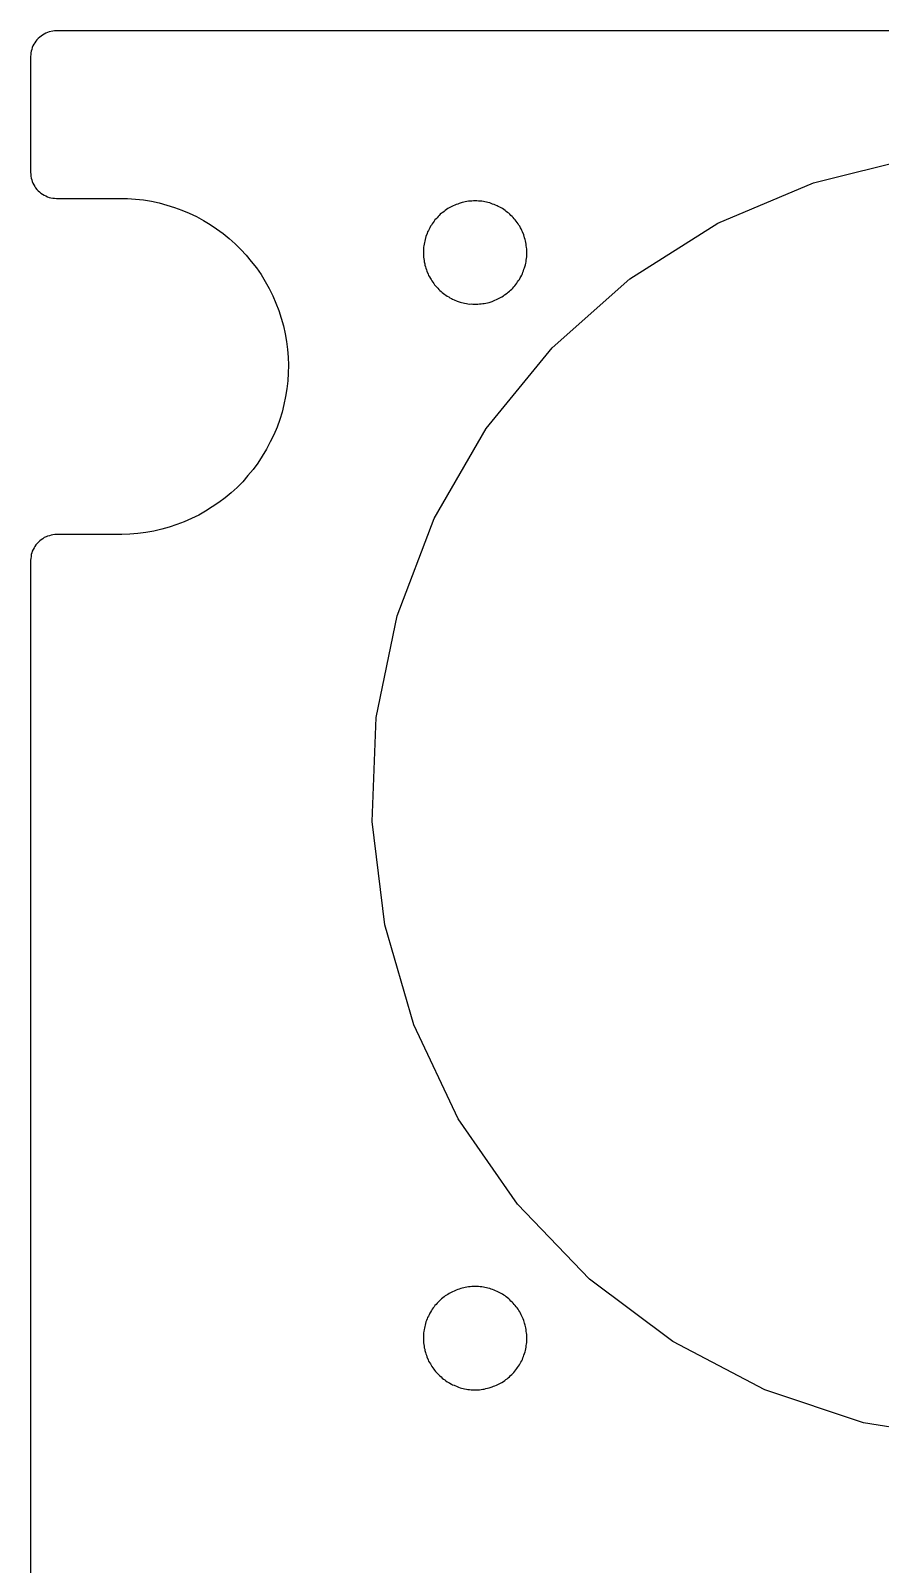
# Model space of a CAD drawing. Extents: x 14 to 158, y 771 to 1204.
# Drawn here: x 14 to 46.8, y 1144.7 to 1203.9 of the extents above; entities that cross this region are included whole.
import ezdxf

# ---------------------------------------------------------------- set-up
doc = ezdxf.new("R2010")
doc.units = 0

msp = doc.modelspace()

# ---------------------------------------------------------------- linework, layer by layer
at = {"layer": 'Middle'}
for p, q in [((14.360894, 1203.625998), (14.303786, 1203.575299)), ((14.418001, 1203.667206), (14.360894, 1203.625998)), ((14.475109, 1203.70525), (14.418001, 1203.667206)), ((14.532217, 1203.746458), (14.475109, 1203.70525)), ((14.595661, 1203.778175), (14.532217, 1203.746458)), ((14.662274, 1203.803484), (14.595661, 1203.778175)), ((14.725718, 1203.828792), (14.662274, 1203.803484)), ((14.871688, 1203.860509), (14.725718, 1203.828792)), ((14.9383, 1203.87), (14.871688, 1203.860509)), ((15.0112, 1203.87), (14.9383, 1203.87)), ((156.343521, 1203.87505), (15.0113, 1203.87)), ((14.021415, 1203.017778), (14.0214, 1202.95)), ((14.037255, 1203.08113), (14.021415, 1203.017778)), ((14.053096, 1203.153974), (14.037255, 1203.08113)), ((14.075273, 1203.220491), (14.053096, 1203.153974)), ((14.100618, 1203.283844), (14.075273, 1203.220491)), ((14.132381, 1203.35036), (14.100618, 1203.283844)), ((14.173648, 1203.407386), (14.132381, 1203.35036)), ((14.214915, 1203.470739), (14.173648, 1203.407386)), ((14.256182, 1203.521437), (14.214915, 1203.470739)), ((14.303786, 1203.575299), (14.256182, 1203.521437)), ((14.0214, 1202.95), (14.011896, 1202.877075)), ((14.011896, 1202.877075), (14.0119, 1198.4)), ((44.239801, 1198.00995), (48.139701, 1198.976386)), ((14.0119, 1198.4), (14.021404, 1198.333484)), ((14.021404, 1198.333484), (14.0214, 1198.26)), ((14.0214, 1198.26), (14.037241, 1198.187075)), ((14.037241, 1198.187075), (14.053081, 1198.123722)), ((14.053081, 1198.123722), (14.075258, 1198.057206)), ((14.075258, 1198.057206), (14.100604, 1197.993853)), ((14.100604, 1197.993853), (14.132366, 1197.927336)), ((14.132366, 1197.927336), (14.173633, 1197.863984)), ((14.173633, 1197.863984), (14.205396, 1197.806958)), ((14.205396, 1197.806958), (14.256168, 1197.749932)), ((14.256168, 1197.749932), (14.303771, 1197.699234)), ((14.303771, 1197.699234), (14.351374, 1197.651699)), ((40.543001, 1196.44463), (44.239801, 1198.00995)), ((14.351374, 1197.651699), (14.408482, 1197.604164)), ((14.408482, 1197.604164), (14.46559, 1197.562956)), ((14.46559, 1197.562956), (14.532203, 1197.531239)), ((14.532203, 1197.531239), (14.595647, 1197.496358)), ((14.595647, 1197.496358), (14.662259, 1197.464641)), ((14.662259, 1197.464641), (14.725703, 1197.442415)), ((14.725703, 1197.442415), (14.792315, 1197.423433)), ((14.792315, 1197.423433), (14.865345, 1197.416944)), ((14.865345, 1197.416944), (14.938294, 1197.407453)), ((14.938294, 1197.407453), (15.011242, 1197.400964)), ((15.011242, 1197.400964), (17.7497, 1197.4)), ((17.7497, 1197.4), (18.057506, 1197.374691)), ((18.057506, 1197.374691), (18.365304, 1197.342974)), ((18.365304, 1197.342974), (18.67311, 1197.292276)), ((18.67311, 1197.292276), (18.974563, 1197.228923)), ((18.974563, 1197.228923), (19.276024, 1197.146532)), ((19.276024, 1197.146532), (19.567956, 1197.057813)), ((30.274604, 1197.087715), (30.227001, 1197.06557)), ((30.331712, 1197.122596), (30.274604, 1197.087715)), ((30.38882, 1197.144741), (30.331712, 1197.122596)), ((30.445928, 1197.170049), (30.38882, 1197.144741)), ((30.503036, 1197.185867), (30.445928, 1197.170049)), ((30.560144, 1197.211176), (30.503036, 1197.185867)), ((30.674384, 1197.242893), (30.560144, 1197.211176)), ((30.737828, 1197.258711), (30.674384, 1197.242893)), ((30.794936, 1197.268202), (30.737828, 1197.258711)), ((30.85838, 1197.28402), (30.794936, 1197.268202)), ((30.915488, 1197.290509), (30.85838, 1197.28402)), ((30.9821, 1197.3), (30.915488, 1197.290509)), ((31.045588, 1197.300509), (30.9821, 1197.3)), ((31.1122, 1197.31), (31.045588, 1197.300509)), ((31.1756, 1197.31), (31.1122, 1197.31)), ((31.241956, 1197.309491), (31.1753, 1197.31)), ((31.3054, 1197.3), (31.241956, 1197.309491)), ((31.362444, 1197.300417), (31.3054, 1197.3)), ((31.429056, 1197.290926), (31.362444, 1197.300417)), ((31.4925, 1197.284437), (31.429056, 1197.290926)), ((31.549608, 1197.268619), (31.4925, 1197.284437)), ((31.613052, 1197.259128), (31.549608, 1197.268619)), ((31.67016, 1197.24331), (31.613052, 1197.259128)), ((31.736772, 1197.227492), (31.67016, 1197.24331)), ((31.79388, 1197.211674), (31.736772, 1197.227492)), ((31.850988, 1197.186365), (31.79388, 1197.211674)), ((31.908096, 1197.170547), (31.850988, 1197.186365)), ((31.965204, 1197.145238), (31.908096, 1197.170547)), ((32.019143, 1197.123093), (31.965204, 1197.145238)), ((32.069915, 1197.088213), (32.019143, 1197.123093)), ((32.127023, 1197.066068), (32.069915, 1197.088213)), ((19.567956, 1197.057813), (19.853544, 1196.953244)), ((19.853544, 1196.953244), (20.135964, 1196.832833)), ((20.135964, 1196.832833), (20.412031, 1196.702923)), ((20.412031, 1196.702923), (20.681754, 1196.553991)), ((20.681754, 1196.553991), (20.941964, 1196.401895)), ((29.592234, 1196.520378), (29.550967, 1196.472843)), ((29.623997, 1196.571076), (29.592234, 1196.520378)), ((29.665264, 1196.618611), (29.623997, 1196.571076)), ((29.706531, 1196.659819), (29.665264, 1196.618611)), ((29.747798, 1196.707354), (29.706531, 1196.659819)), ((29.785897, 1196.748562), (29.747798, 1196.707354)), ((29.827165, 1196.78977), (29.785897, 1196.748562)), ((29.877936, 1196.830978), (29.827165, 1196.78977)), ((29.92554, 1196.862695), (29.877936, 1196.830978)), ((29.973143, 1196.903902), (29.92554, 1196.862695)), ((30.01441, 1196.935619), (29.973143, 1196.903902)), ((30.071518, 1196.976827), (30.01441, 1196.935619)), ((30.119121, 1197.008544), (30.071518, 1196.976827)), ((30.169893, 1197.033853), (30.119121, 1197.008544)), ((30.227001, 1197.06557), (30.169893, 1197.033853)), ((32.174626, 1197.034351), (32.127023, 1197.066068)), ((32.231734, 1197.009042), (32.174626, 1197.034351)), ((32.279338, 1196.977325), (32.231734, 1197.009042)), ((32.330109, 1196.936117), (32.279338, 1196.977325)), ((32.377713, 1196.9044), (32.330109, 1196.936117)), ((32.425316, 1196.863192), (32.377713, 1196.9044)), ((32.476088, 1196.831475), (32.425316, 1196.863192)), ((32.517355, 1196.790268), (32.476088, 1196.831475)), ((32.555454, 1196.74906), (32.517355, 1196.790268)), ((32.606225, 1196.707852), (32.555454, 1196.74906)), ((32.647492, 1196.660317), (32.606225, 1196.707852)), ((32.685591, 1196.619109), (32.647492, 1196.660317)), ((32.720522, 1196.571574), (32.685591, 1196.619109)), ((32.758621, 1196.520876), (32.720522, 1196.571574)), ((32.793552, 1196.473341), (32.758621, 1196.520876)), ((20.941964, 1196.401895), (21.192646, 1196.230793)), ((21.192646, 1196.230793), (21.443328, 1196.043841)), ((21.443328, 1196.043841), (21.681321, 1195.856889)), ((29.27477, 1195.93736), (29.243007, 1195.823292)), ((29.325542, 1196.051436), (29.27477, 1195.93736)), ((29.341382, 1196.108462), (29.325542, 1196.051436)), ((29.373145, 1196.165488), (29.341382, 1196.108462)), ((29.39849, 1196.222513), (29.373145, 1196.165488)), ((29.420748, 1196.270048), (29.39849, 1196.222513)), ((29.455679, 1196.327074), (29.420748, 1196.270048)), ((29.487442, 1196.374609), (29.455679, 1196.327074)), ((29.519205, 1196.425308), (29.487442, 1196.374609)), ((29.550967, 1196.472843), (29.519205, 1196.425308)), ((32.831651, 1196.425806), (32.793552, 1196.473341)), ((32.866582, 1196.375107), (32.831651, 1196.425806)), ((32.898345, 1196.327572), (32.866582, 1196.375107)), ((32.92369, 1196.270546), (32.898345, 1196.327572)), ((32.955452, 1196.223011), (32.92369, 1196.270546)), ((32.980798, 1196.165986), (32.955452, 1196.223011)), ((33.002975, 1196.10896), (32.980798, 1196.165986)), ((33.053746, 1195.994884), (33.002975, 1196.10896)), ((33.085509, 1195.880816), (33.053746, 1195.994884)), ((37.147661, 1194.29628), (40.543001, 1196.44463)), ((21.681321, 1195.856889), (21.906625, 1195.647759)), ((21.906625, 1195.647759), (22.125576, 1195.435458)), ((22.125576, 1195.435458), (22.338183, 1195.210478)), ((29.1858, 1195.45), (29.176296, 1195.386647)), ((29.176296, 1195.386647), (29.1763, 1195.2)), ((29.185818, 1195.516019), (29.1858, 1195.45)), ((29.195323, 1195.579372), (29.185818, 1195.516019)), ((29.201821, 1195.636397), (29.195323, 1195.579372)), ((29.217662, 1195.702914), (29.201821, 1195.636397)), ((29.227167, 1195.759939), (29.217662, 1195.702914)), ((29.243007, 1195.823292), (29.227167, 1195.759939)), ((33.110854, 1195.82379), (33.085509, 1195.880816)), ((33.117353, 1195.760437), (33.110854, 1195.82379)), ((33.133194, 1195.703412), (33.117353, 1195.760437)), ((33.142698, 1195.636895), (33.133194, 1195.703412)), ((33.149197, 1195.579869), (33.142698, 1195.636895)), ((33.158701, 1195.516517), (33.149197, 1195.579869)), ((33.1652, 1195.45), (33.158701, 1195.516517)), ((33.165196, 1195.386516), (33.1652, 1195.45)), ((33.1747, 1195.32), (33.165196, 1195.386516)), ((33.1747, 1195.27), (33.1747, 1195.32)), ((22.338183, 1195.210478), (22.531749, 1194.972836)), ((22.531749, 1194.972836), (22.728491, 1194.722507)), ((22.728491, 1194.722507), (22.906191, 1194.472186)), ((29.1763, 1195.2), (29.185804, 1195.133484)), ((29.185804, 1195.133484), (29.195309, 1195.070131)), ((29.195309, 1195.070131), (29.201808, 1195.006778)), ((29.201808, 1195.006778), (29.211312, 1194.949752)), ((29.211312, 1194.949752), (29.227153, 1194.883236)), ((29.227153, 1194.883236), (29.233652, 1194.82621)), ((29.233652, 1194.82621), (29.25266, 1194.769184)), ((29.25266, 1194.769184), (29.268501, 1194.705831)), ((33.060452, 1194.666959), (33.085798, 1194.723985)), ((33.085798, 1194.723985), (33.11756, 1194.838061)), ((33.11756, 1194.838061), (33.127065, 1194.901414)), ((33.127065, 1194.901414), (33.142906, 1194.95844)), ((33.142906, 1194.95844), (33.149404, 1195.024956)), ((33.149404, 1195.024956), (33.158909, 1195.088309)), ((33.158909, 1195.088309), (33.165407, 1195.145335)), ((33.1654, 1195.21), (33.1747, 1195.27)), ((33.165407, 1195.145335), (33.1654, 1195.21)), ((22.906191, 1194.472186), (23.068018, 1194.202851)), ((23.068018, 1194.202851), (23.223509, 1193.927172)), ((29.268501, 1194.705831), (29.290678, 1194.648806)), ((29.290678, 1194.648806), (29.306519, 1194.59178)), ((29.306519, 1194.59178), (29.35729, 1194.477704)), ((29.35729, 1194.477704), (29.379467, 1194.430169)), ((29.379467, 1194.430169), (29.414398, 1194.373143)), ((29.414398, 1194.373143), (29.446161, 1194.316117)), ((29.446161, 1194.316117), (29.471506, 1194.268582)), ((29.471506, 1194.268582), (29.503269, 1194.217884)), ((29.503269, 1194.217884), (29.535032, 1194.170349)), ((29.535032, 1194.170349), (29.576299, 1194.11965)), ((29.576299, 1194.11965), (29.608061, 1194.072115)), ((32.74315, 1194.083967), (32.784418, 1194.131502)), ((32.784418, 1194.131502), (32.81618, 1194.179037)), ((32.81618, 1194.179037), (32.851111, 1194.229735)), ((32.851111, 1194.229735), (32.882874, 1194.27727)), ((32.882874, 1194.27727), (32.914636, 1194.334296)), ((32.914636, 1194.334296), (32.939982, 1194.381831)), ((32.939982, 1194.381831), (32.971744, 1194.438857)), ((32.971744, 1194.438857), (32.99709, 1194.495882)), ((32.99709, 1194.495882), (33.019267, 1194.552908)), ((33.019267, 1194.552908), (33.044612, 1194.609934)), ((33.044612, 1194.609934), (33.060452, 1194.666959)), ((34.142621, 1191.63461), (37.147661, 1194.29628)), ((23.223509, 1193.927172), (23.363135, 1193.641995)), ((23.363135, 1193.641995), (23.483711, 1193.359981)), ((29.608061, 1194.072115), (29.649328, 1194.02458)), ((29.649328, 1194.02458), (29.690596, 1193.983372)), ((29.690596, 1193.983372), (29.731863, 1193.935837)), ((29.731863, 1193.935837), (29.769962, 1193.89463)), ((29.769962, 1193.89463), (29.811229, 1193.853422)), ((29.811229, 1193.853422), (29.862, 1193.812214)), ((29.862, 1193.812214), (29.900099, 1193.771006)), ((29.900099, 1193.771006), (29.950871, 1193.739289)), ((29.950871, 1193.739289), (29.998474, 1193.698081)), ((29.998474, 1193.698081), (30.046078, 1193.666364)), ((30.046078, 1193.666364), (30.096849, 1193.634647)), ((30.096849, 1193.634647), (30.153957, 1193.60293)), ((30.153957, 1193.60293), (30.201561, 1193.56805)), ((30.201561, 1193.56805), (30.258669, 1193.545824)), ((30.258669, 1193.545824), (30.306272, 1193.510943)), ((31.997353, 1193.497648), (32.05446, 1193.522957)), ((32.05446, 1193.522957), (32.102064, 1193.548265)), ((32.102064, 1193.548265), (32.159172, 1193.579982)), ((32.159172, 1193.579982), (32.206775, 1193.611699)), ((32.206775, 1193.611699), (32.263883, 1193.643416)), ((32.263883, 1193.643416), (32.314655, 1193.678297)), ((32.314655, 1193.678297), (32.409845, 1193.74165)), ((32.409845, 1193.74165), (32.451112, 1193.782858)), ((32.451112, 1193.782858), (32.501884, 1193.824065)), ((32.501884, 1193.824065), (32.539983, 1193.865273)), ((32.539983, 1193.865273), (32.590755, 1193.903317)), ((32.590755, 1193.903317), (32.628854, 1193.944525)), ((32.628854, 1193.944525), (32.670121, 1193.995224)), ((32.670121, 1193.995224), (32.711388, 1194.033268)), ((32.711388, 1194.033268), (32.74315, 1194.083967)), ((23.483711, 1193.359981), (23.597951, 1193.074804)), ((23.597951, 1193.074804), (23.686797, 1192.776948)), ((30.306272, 1193.510943), (30.36338, 1193.488798)), ((30.36338, 1193.488798), (30.47762, 1193.438099)), ((30.47762, 1193.438099), (30.591852, 1193.406382)), ((30.591852, 1193.406382), (30.64896, 1193.384156)), ((30.64896, 1193.384156), (30.712404, 1193.374665)), ((30.712404, 1193.374665), (30.769512, 1193.358847)), ((30.769512, 1193.358847), (30.836124, 1193.349357)), ((30.836124, 1193.349357), (30.893232, 1193.333539)), ((30.893232, 1193.333539), (30.956676, 1193.327049)), ((30.956676, 1193.327049), (31.0233, 1193.33)), ((31.0233, 1193.33), (31.086744, 1193.320509)), ((31.086744, 1193.320509), (31.274, 1193.32)), ((31.274, 1193.32), (31.337444, 1193.329491)), ((31.337444, 1193.329491), (31.404056, 1193.33598)), ((31.404056, 1193.33598), (31.467501, 1193.345471)), ((31.467501, 1193.345471), (31.524608, 1193.35196)), ((31.524608, 1193.35196), (31.591221, 1193.361451)), ((31.591221, 1193.361451), (31.648329, 1193.377269)), ((31.648329, 1193.377269), (31.711773, 1193.393087)), ((31.711773, 1193.393087), (31.826005, 1193.424804)), ((31.826005, 1193.424804), (31.940245, 1193.475503)), ((31.940245, 1193.475503), (31.997353, 1193.497648)), ((23.686797, 1192.776948), (23.769307, 1192.482264)), ((23.769307, 1192.482264), (23.842256, 1192.184416)), ((23.842256, 1192.184416), (23.889859, 1191.883388)), ((23.889859, 1191.883388), (23.931126, 1191.576033)), ((23.931126, 1191.576033), (23.953385, 1191.275005)), ((23.953385, 1191.275005), (23.962889, 1190.96765)), ((31.597691, 1188.52933), (34.142621, 1191.63461)), ((23.953385, 1190.666622), (23.937544, 1190.359267)), ((23.962889, 1190.96765), (23.953385, 1190.666622)), ((23.905781, 1190.058239), (23.858178, 1189.757219)), ((23.937544, 1190.359267), (23.905781, 1190.058239)), ((23.791565, 1189.456191), (23.718617, 1189.158343)), ((23.858178, 1189.757219), (23.791565, 1189.456191)), ((23.629763, 1188.866822), (23.525044, 1188.572138)), ((23.718617, 1189.158343), (23.629763, 1188.866822)), ((23.401291, 1188.280625), (23.264841, 1188.004946)), ((23.525044, 1188.572138), (23.401291, 1188.280625)), ((29.592211, 1185.05648), (31.597691, 1188.52933)), ((23.118871, 1187.729276), (22.957044, 1187.453597)), ((23.264841, 1188.004946), (23.118871, 1187.729276)), ((22.785688, 1187.193769), (22.598467, 1186.943448)), ((22.957044, 1187.453597), (22.785688, 1187.193769)), ((22.198639, 1186.471318), (21.979688, 1186.252681)), ((22.401725, 1186.708969), (22.198639, 1186.471318)), ((22.598467, 1186.943448), (22.401725, 1186.708969)), ((21.516399, 1185.856592), (21.27523, 1185.669648)), ((21.754392, 1186.049887), (21.516399, 1185.856592)), ((21.979688, 1186.252681), (21.754392, 1186.049887)), ((20.76117, 1185.336935), (20.500968, 1185.181668)), ((21.021372, 1185.498538), (20.76117, 1185.336935)), ((21.27523, 1185.669648), (21.021372, 1185.498538)), ((19.364952, 1184.719046), (19.07302, 1184.639794)), ((19.656893, 1184.817271), (19.364952, 1184.719046)), ((19.942481, 1184.92184), (19.656893, 1184.817271)), ((20.224893, 1185.051758), (19.942481, 1184.92184)), ((20.500968, 1185.181668), (20.224893, 1185.051758)), ((28.161091, 1181.30161), (29.592211, 1185.05648)), ((14.262655, 1184.087683), (14.215052, 1184.040148)), ((14.313427, 1184.144709), (14.262655, 1184.087683)), ((14.36103, 1184.195408), (14.313427, 1184.144709)), ((14.418138, 1184.233452), (14.36103, 1184.195408)), ((14.481582, 1184.27466), (14.418138, 1184.233452)), ((14.53869, 1184.315867), (14.481582, 1184.27466)), ((14.605302, 1184.341176), (14.53869, 1184.315867)), ((14.668746, 1184.372893), (14.605302, 1184.341176)), ((14.735359, 1184.388711), (14.668746, 1184.372893)), ((14.808307, 1184.41402), (14.735359, 1184.388711)), ((14.871751, 1184.420509), (14.808307, 1184.41402)), ((14.9447, 1184.43), (14.871751, 1184.420509)), ((17.527655, 1184.437081), (14.9447, 1184.43)), ((17.844981, 1184.452899), (17.527655, 1184.437081)), ((18.155955, 1184.478207), (17.844981, 1184.452899)), ((18.463761, 1184.516251), (18.155955, 1184.478207)), ((18.771559, 1184.56695), (18.463761, 1184.516251)), ((19.07302, 1184.639794), (18.771559, 1184.56695)), ((14.021308, 1183.514262), (14.011803, 1183.441338)), ((14.027806, 1183.587106), (14.021308, 1183.514262)), ((14.037311, 1183.660031), (14.027806, 1183.587106)), ((14.053151, 1183.723384), (14.037311, 1183.660031)), ((14.075328, 1183.7899), (14.053151, 1183.723384)), ((14.110259, 1183.853253), (14.075328, 1183.7899)), ((14.142022, 1183.91977), (14.110259, 1183.853253)), ((14.173785, 1183.973632), (14.142022, 1183.91977)), ((14.215052, 1184.040148), (14.173785, 1183.973632)), ((14.011803, 1183.441338), (14.0118, 1131.84)), ((27.358259, 1177.37564), (28.161091, 1181.30161)), ((27.202776, 1173.35777), (27.358259, 1177.37564)), ((27.68193, 1169.37476), (27.202776, 1173.35777)), ((28.80525, 1165.52167), (27.68193, 1169.37476)), ((30.52514, 1161.89672), (28.80525, 1165.52167)), ((32.80986, 1158.59498), (30.52514, 1161.89672)), ((35.58643, 1155.70833), (32.80986, 1158.59498)), ((38.80408, 1153.30015), (35.58643, 1155.70833)), ((30.071482, 1155.087093), (30.014374, 1155.055376)), ((30.119085, 1155.11881), (30.071482, 1155.087093)), ((30.169857, 1155.150527), (30.119085, 1155.11881)), ((30.226965, 1155.182244), (30.169857, 1155.150527)), ((30.274568, 1155.207553), (30.226965, 1155.182244)), ((30.3888, 1155.258251), (30.274568, 1155.207553)), ((30.445908, 1155.280477), (30.3888, 1155.258251)), ((30.503016, 1155.305786), (30.445908, 1155.280477)), ((30.560124, 1155.321604), (30.503016, 1155.305786)), ((30.617232, 1155.346913), (30.560124, 1155.321604)), ((30.67434, 1155.362731), (30.617232, 1155.346913)), ((30.737784, 1155.36922), (30.67434, 1155.362731)), ((30.794892, 1155.385038), (30.737784, 1155.36922)), ((30.858336, 1155.394529), (30.794892, 1155.385038)), ((30.915444, 1155.40402), (30.858336, 1155.394529)), ((30.982056, 1155.410509), (30.915444, 1155.40402)), ((31.0455, 1155.42), (30.982056, 1155.410509)), ((31.1756, 1155.42), (31.0455, 1155.42)), ((31.305617, 1155.420644), (31.1755, 1155.42)), ((31.362725, 1155.411153), (31.305617, 1155.420644)), ((31.429337, 1155.404663), (31.362725, 1155.411153)), ((31.492781, 1155.395173), (31.429337, 1155.404663)), ((31.549889, 1155.385682), (31.492781, 1155.395173)), ((31.613333, 1155.369864), (31.549889, 1155.385682)), ((31.670441, 1155.363374), (31.613333, 1155.369864)), ((31.737053, 1155.347556), (31.670441, 1155.363374)), ((31.794161, 1155.322248), (31.737053, 1155.347556)), ((31.851269, 1155.30643), (31.794161, 1155.322248)), ((31.908377, 1155.281121), (31.851269, 1155.30643)), ((31.965485, 1155.258895), (31.908377, 1155.281121)), ((32.019425, 1155.233586), (31.965485, 1155.258895)), ((32.070196, 1155.208277), (32.019425, 1155.233586)), ((32.127304, 1155.182969), (32.070196, 1155.208277)), ((32.174908, 1155.151252), (32.127304, 1155.182969)), ((32.232015, 1155.119535), (32.174908, 1155.151252)), ((32.279619, 1155.087818), (32.232015, 1155.119535)), ((32.33039, 1155.056101), (32.279619, 1155.087818)), ((29.487406, 1154.494366), (29.455643, 1154.43734)), ((29.519169, 1154.541901), (29.487406, 1154.494366)), ((29.550931, 1154.592599), (29.519169, 1154.541901)), ((29.592198, 1154.640134), (29.550931, 1154.592599)), ((29.623961, 1154.687669), (29.592198, 1154.640134)), ((29.665228, 1154.728877), (29.623961, 1154.687669)), ((29.706495, 1154.776412), (29.665228, 1154.728877)), ((29.747762, 1154.81762), (29.706495, 1154.776412)), ((29.785861, 1154.858828), (29.747762, 1154.81762)), ((29.827128, 1154.900036), (29.785861, 1154.858828)), ((29.8779, 1154.941243), (29.827128, 1154.900036)), ((29.925503, 1154.979288), (29.8779, 1154.941243)), ((29.973107, 1155.020495), (29.925503, 1154.979288)), ((30.014374, 1155.055376), (29.973107, 1155.020495)), ((32.377994, 1155.02122), (32.33039, 1155.056101)), ((32.425597, 1154.980012), (32.377994, 1155.02122)), ((32.476369, 1154.941968), (32.425597, 1154.980012)), ((32.517636, 1154.907088), (32.476369, 1154.941968)), ((32.555735, 1154.859553), (32.517636, 1154.907088)), ((32.606507, 1154.818345), (32.555735, 1154.859553)), ((32.647774, 1154.777137), (32.606507, 1154.818345)), ((32.685873, 1154.729602), (32.647774, 1154.777137)), ((32.720803, 1154.688394), (32.685873, 1154.729602)), ((32.758902, 1154.640859), (32.720803, 1154.688394)), ((32.793833, 1154.593324), (32.758902, 1154.640859)), ((32.831932, 1154.542626), (32.793833, 1154.593324)), ((32.866863, 1154.495091), (32.831932, 1154.542626)), ((32.898626, 1154.438065), (32.866863, 1154.495091)), ((29.227293, 1153.876574), (29.217788, 1153.819548)), ((29.243134, 1153.933599), (29.227293, 1153.876574)), ((29.258974, 1154.000116), (29.243134, 1153.933599)), ((29.274815, 1154.057141), (29.258974, 1154.000116)), ((29.30016, 1154.114167), (29.274815, 1154.057141)), ((29.325505, 1154.168029), (29.30016, 1154.114167)), ((29.341346, 1154.225055), (29.325505, 1154.168029)), ((29.373109, 1154.282081), (29.341346, 1154.225055)), ((29.398454, 1154.332779), (29.373109, 1154.282081)), ((29.420712, 1154.389805), (29.398454, 1154.332779)), ((29.455643, 1154.43734), (29.420712, 1154.389805)), ((32.923971, 1154.39053), (32.898626, 1154.438065)), ((32.955734, 1154.333504), (32.923971, 1154.39053)), ((32.981079, 1154.282806), (32.955734, 1154.333504)), ((33.003256, 1154.22578), (32.981079, 1154.282806)), ((33.028601, 1154.168754), (33.003256, 1154.22578)), ((33.053946, 1154.114892), (33.028601, 1154.168754)), ((33.085709, 1154.000816), (33.053946, 1154.114892)), ((33.111054, 1153.934299), (33.085709, 1154.000816)), ((33.117553, 1153.877274), (33.111054, 1153.934299)), ((33.133394, 1153.820248), (33.117553, 1153.877274)), ((29.1859, 1153.57), (29.176396, 1153.506647)), ((29.176396, 1153.506647), (29.1764, 1153.31)), ((29.1764, 1153.31), (29.185904, 1153.246647)), ((29.185945, 1153.635816), (29.1859, 1153.57)), ((29.195449, 1153.689678), (29.185945, 1153.635816)), ((29.201948, 1153.756195), (29.195449, 1153.689678)), ((29.217788, 1153.819548), (29.201948, 1153.756195)), ((33.142898, 1153.756895), (33.133394, 1153.820248)), ((33.149397, 1153.690379), (33.142898, 1153.756895)), ((33.158901, 1153.636516), (33.149397, 1153.690379)), ((33.1654, 1153.57), (33.158901, 1153.636516)), ((33.165374, 1153.26531), (33.1654, 1153.32)), ((33.165396, 1153.506517), (33.1654, 1153.57)), ((33.1749, 1153.44), (33.165396, 1153.506517)), ((33.1654, 1153.32), (33.174904, 1153.386516)), ((33.174904, 1153.386516), (33.1749, 1153.44)), ((42.36126, 1151.43381), (38.80408, 1153.30015)), ((29.185904, 1153.246647), (29.195409, 1153.189621)), ((29.195409, 1153.189621), (29.201908, 1153.123105)), ((29.201908, 1153.123105), (29.211412, 1153.059752)), ((29.211412, 1153.059752), (29.227253, 1153.002726)), ((29.227253, 1153.002726), (29.233752, 1152.945701)), ((29.233752, 1152.945701), (29.25276, 1152.879184)), ((29.25276, 1152.879184), (29.268601, 1152.825322)), ((29.268601, 1152.825322), (29.290778, 1152.768296)), ((29.290778, 1152.768296), (29.306619, 1152.711271)), ((29.306619, 1152.711271), (29.35739, 1152.597195)), ((33.019314, 1152.663417), (33.04466, 1152.720443)), ((33.04466, 1152.720443), (33.0605, 1152.777469)), ((33.0605, 1152.777469), (33.085846, 1152.834494)), ((33.085846, 1152.834494), (33.101686, 1152.901011)), ((33.101686, 1152.901011), (33.117527, 1152.954873)), ((33.117527, 1152.954873), (33.127031, 1153.011899)), ((33.127031, 1153.011899), (33.142872, 1153.078415)), ((33.142872, 1153.078415), (33.149371, 1153.141768)), ((33.149371, 1153.141768), (33.158875, 1153.198794)), ((33.158875, 1153.198794), (33.165374, 1153.26531)), ((29.35739, 1152.597195), (29.379567, 1152.540169)), ((29.379567, 1152.540169), (29.414498, 1152.492634)), ((29.414498, 1152.492634), (29.446261, 1152.435608)), ((29.446261, 1152.435608), (29.471606, 1152.38491)), ((29.471606, 1152.38491), (29.503369, 1152.337375)), ((29.503369, 1152.337375), (29.535132, 1152.280349)), ((29.535132, 1152.280349), (29.576399, 1152.232814)), ((29.576399, 1152.232814), (29.608161, 1152.191606)), ((29.608161, 1152.191606), (29.649428, 1152.140907)), ((29.649428, 1152.140907), (29.690696, 1152.093372)), ((32.628901, 1152.064525), (32.670169, 1152.105733)), ((32.670169, 1152.105733), (32.711436, 1152.153268)), ((32.711436, 1152.153268), (32.743198, 1152.200803)), ((32.743198, 1152.200803), (32.784465, 1152.251502)), ((32.784465, 1152.251502), (32.816228, 1152.299037)), ((32.816228, 1152.299037), (32.851159, 1152.346572)), ((32.851159, 1152.346572), (32.882922, 1152.39727)), ((32.882922, 1152.39727), (32.914684, 1152.444805)), ((32.914684, 1152.444805), (32.94003, 1152.501831)), ((32.94003, 1152.501831), (32.971792, 1152.558857)), ((32.971792, 1152.558857), (32.997137, 1152.606392)), ((32.997137, 1152.606392), (33.019314, 1152.663417)), ((29.690696, 1152.093372), (29.81128, 1151.972961)), ((29.81128, 1151.972961), (29.862051, 1151.931754)), ((29.862051, 1151.931754), (29.90015, 1151.890546)), ((29.90015, 1151.890546), (29.950922, 1151.849338)), ((29.950922, 1151.849338), (29.998525, 1151.817621)), ((29.998525, 1151.817621), (30.046129, 1151.776413)), ((30.046129, 1151.776413), (30.0969, 1151.744696)), ((30.0969, 1151.744696), (30.154008, 1151.712979)), ((30.154008, 1151.712979), (30.201611, 1151.687671)), ((30.201611, 1151.687671), (30.258719, 1151.655954)), ((30.258719, 1151.655954), (30.306323, 1151.630645)), ((30.306323, 1151.630645), (30.363431, 1151.608419)), ((30.363431, 1151.608419), (30.477671, 1151.55772)), ((30.477671, 1151.55772), (30.534779, 1151.541902)), ((30.534779, 1151.541902), (30.591886, 1151.516593)), ((30.591886, 1151.516593), (30.648994, 1151.500775)), ((31.648384, 1151.497269), (31.711829, 1151.513087)), ((31.711829, 1151.513087), (31.826061, 1151.544804)), ((31.826061, 1151.544804), (31.883168, 1151.570113)), ((31.883168, 1151.570113), (31.940276, 1151.585931)), ((31.940276, 1151.585931), (31.997384, 1151.61124)), ((31.997384, 1151.61124), (32.054492, 1151.642957)), ((32.054492, 1151.642957), (32.102096, 1151.665102)), ((32.102096, 1151.665102), (32.159203, 1151.69041)), ((32.159203, 1151.69041), (32.206807, 1151.722127)), ((32.206807, 1151.722127), (32.263915, 1151.757008)), ((32.263915, 1151.757008), (32.314686, 1151.788725)), ((32.314686, 1151.788725), (32.36229, 1151.829933)), ((32.36229, 1151.829933), (32.409893, 1151.86165)), ((32.409893, 1151.86165), (32.45116, 1151.902858)), ((32.45116, 1151.902858), (32.501932, 1151.940902)), ((32.501932, 1151.940902), (32.540031, 1151.98211)), ((32.540031, 1151.98211), (32.590802, 1152.023317)), ((32.590802, 1152.023317), (32.628901, 1152.064525)), ((30.648994, 1151.500775), (30.712438, 1151.484957)), ((30.712438, 1151.484957), (30.769546, 1151.478468)), ((30.769546, 1151.478468), (30.836159, 1151.459486)), ((30.836159, 1151.459486), (30.893267, 1151.452997)), ((30.893267, 1151.452997), (30.956711, 1151.443506)), ((30.956711, 1151.443506), (31.023323, 1151.437017)), ((31.023323, 1151.437017), (31.3375, 1151.44)), ((31.3375, 1151.44), (31.404112, 1151.446489)), ((31.404112, 1151.446489), (31.467556, 1151.45598)), ((31.467556, 1151.45598), (31.524664, 1151.46247)), ((31.524664, 1151.46247), (31.591277, 1151.481451)), ((31.591277, 1151.481451), (31.648384, 1151.497269)), ((46.1723, 1150.16), (42.36126, 1151.43381)), ((50.1356, 1149.52), (46.1723, 1150.16))]:
    msp.add_line(p, q, dxfattribs=at)

doc.saveas('drawing.dxf')
